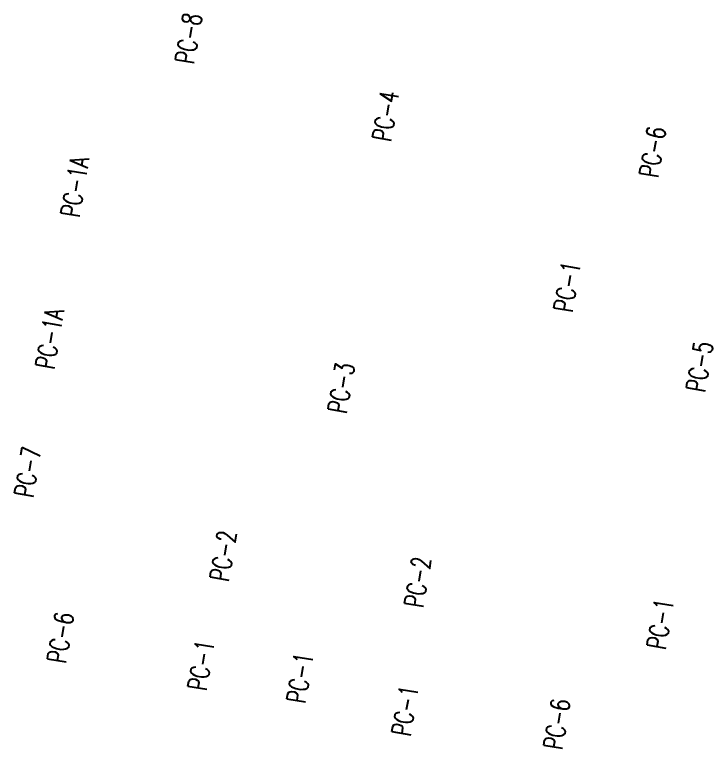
# Model space of a CAD drawing. Header units: millimetres. Extents: x 6239764 to 13047540, y 367704 to 979893.
# Drawn here: x 6438508 to 6467745, y 598425 to 629155 of the extents above; entities that cross this region are included whole.
import ezdxf

# ---------------------------------------------------------------- set-up
doc = ezdxf.new("R2010")
doc.units = ezdxf.units.MM
doc.header["$LTSCALE"] = 300
doc.linetypes.add('K', pattern=[2.5, 1.25, -0.25, 0.25, -0.25, 0.25, -0.25])
doc.layers.add('07', color=6, linetype='K')
doc.styles.get("Standard").update_dxf_attribs({"font": 'txt8.shx', "width": 0.7, "bigfont": 'hztxt_ii.shx'})

msp = doc.modelspace()

# ---------------------------------------------------------------- texts
at = {"layer": '07', "color": 6, "ltscale": 0.1, "width": 0.7}
for s, p in [('PC-8', (6446019.1, 627054, -26519.3)), ('PC-4', (6454276.8, 623805.5, -26519.3)), ('PC-6', (6465470.3, 622295.5, -26519.3)), ('PC-1A', (6441221.9, 620628.9, -26519.3)), ('PC-1', (6461883, 616655.3, -26519.3)), ('PC-1A', (6440161.4, 614270.6, -26519.3)), ('PC-5', (6467433.5, 613305.4, -26519.3)), ('PC-3', (6452414.4, 612414.1, -26519.3)), ('PC-7', (6439281, 608899.2, -26519.3)), ('PC-2', (6447473.1, 605376.3, -26519.3)), ('PC-2', (6455619.5, 604282.5, -26519.3)), ('PC-1', (6465786.3, 602532.3, -26519.3)), ('PC-6', (6440653.8, 601951.4, -26519.3)), ('PC-1', (6446544.6, 600801.2, -26519.3)), ('PC-1', (6450686.9, 600274.1, -26519.3)), ('PC-1', (6455091.6, 598901.7, -26519.3)), ('PC-6', (6461453, 598329.9, -26519.3))]:
    msp.add_text(s, height=800, rotation=80.53, dxfattribs=at).set_placement(p)

doc.saveas('drawing.dxf')
